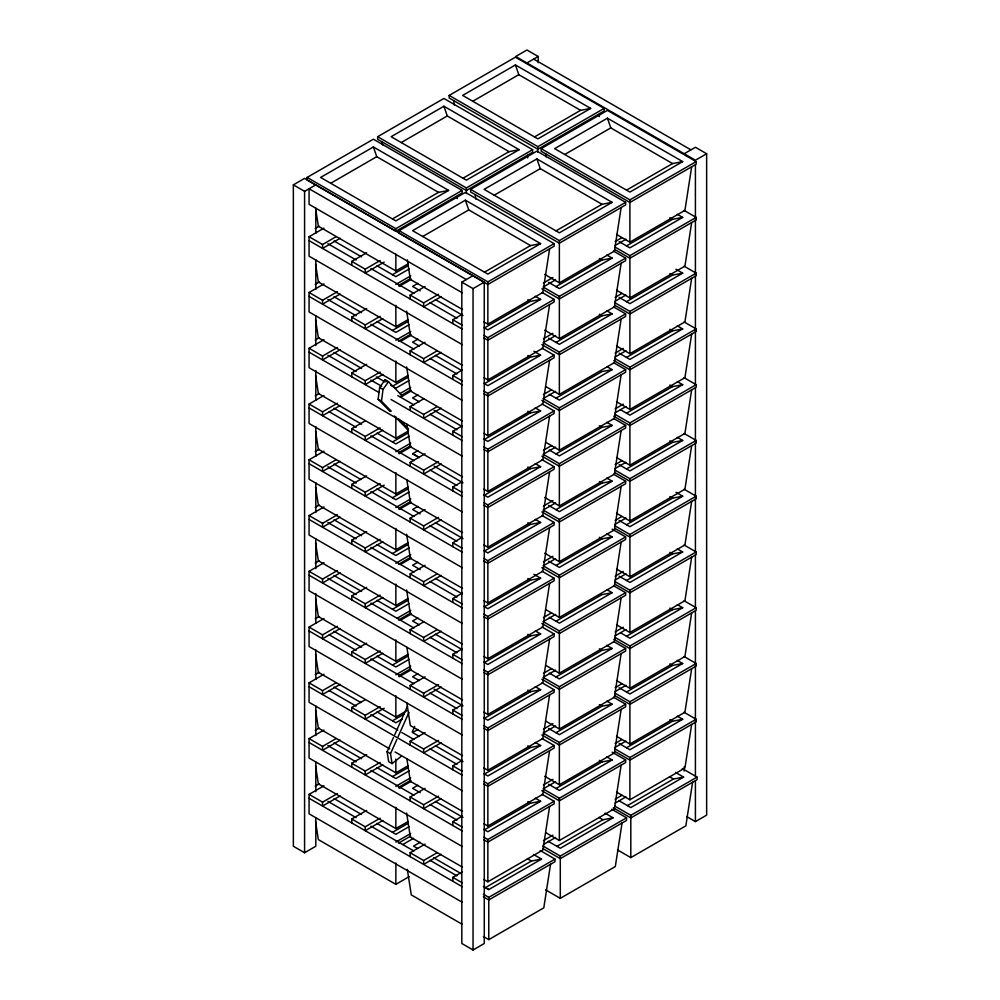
<?xml version="1.0" encoding="UTF-8"?>
<svg xmlns="http://www.w3.org/2000/svg" width="1000" height="1000" viewBox="0 0 1000 1000"><rect width="100%" height="100%" fill="white"/><g stroke="black" fill="none" stroke-linecap="round" stroke-linejoin="round"><path stroke-width="1.5" d="M390.05 411.5L378.113 399.212L379.65 387.463L385.125 379.762L388.488 381.712L402.638 396.275M391.25 411.213L381.475 401.15L383.025 389.412L388.488 381.712M457.15 198.6L457.612 195.588M527.675 157.875L528.15 154.875M549.612 248.812L542.875 292.387L487.85 324.162L483.837 321.85M549.612 304.575L542.875 348.15L487.85 379.925L483.837 377.612M549.612 360.35L542.875 403.913L487.85 435.688L483.837 433.375M549.612 416.112L542.875 459.688L487.85 491.45L483.837 489.137M599.2 116.587L599.663 113.588M549.612 471.875L542.875 515.45L487.85 547.212L483.837 544.9M549.612 527.638L542.875 571.213L487.85 602.987L483.837 600.662M549.612 583.4L542.875 626.975L487.85 658.75L483.837 656.425M549.612 639.163L542.875 682.738L487.85 714.513L483.837 712.2M621.138 207.525L614.4 251.1L559.362 282.875L544.663 274.387M549.612 694.925L542.875 738.5L487.85 770.275L483.837 767.962M621.138 263.288L614.4 306.863L559.362 338.638L544.663 330.15M549.612 750.688L542.875 794.262L487.85 826.038L483.837 823.725M621.138 319.05L614.4 362.625L559.362 394.4L546 386.688M549.612 806.45L542.875 850.025L487.85 881.8L483.837 879.488M621.138 374.812L614.4 418.387L559.362 450.163L546 442.45M550.538 864.275L543.8 907.85L488.775 939.625L483.425 936.538M621.138 430.575L614.4 474.15L559.362 505.925L544.663 497.438M621.138 486.35L614.4 529.913L559.362 561.688L544.663 553.2M621.138 542.112L614.4 585.688L559.362 617.45L546 609.738M621.138 597.875L614.4 641.45L559.362 673.213L546 665.5M691.663 166.8L684.925 210.375L629.9 242.15L616.538 234.438M621.138 653.637L614.4 697.212L559.362 728.988L546 721.263M691.663 222.575L684.925 266.137L629.9 297.913L616.538 290.2M621.138 709.4L614.4 752.975L559.362 784.75L544.663 776.263M691.663 278.337L684.925 321.912L629.9 353.675L616.538 345.962M621.138 765.163L614.4 808.737L559.362 840.512L546 832.8M691.663 334.1L684.925 377.675L629.9 409.438L616.538 401.725M622.062 822.987L615.312 866.562L560.288 898.337L545.588 889.85M691.663 389.862L684.925 433.438L629.9 465.213L616.538 457.488M691.663 445.625L684.925 489.2L629.9 520.975L616.538 513.263M691.663 501.388L684.925 544.963L629.9 576.737L616.538 569.025M691.663 557.15L684.925 600.725L629.9 632.5L616.538 624.788M691.663 612.913L684.925 656.488L629.9 688.263L616.538 680.55M691.663 668.675L684.925 712.25L629.9 744.025L616.538 736.312M691.663 724.45L684.925 768.012L629.9 799.788L616.538 792.075M692.588 782.275L685.85 825.837L630.812 857.613L617.463 849.9M401.337 756.287L392.062 763.6L388.65 761.688L387.1 751.75L393.462 737.525M394.738 734.675L407.475 706.225M392.062 763.6L390.513 753.675L396.875 739.45M398.15 736.6L408.975 712.412M412.163 732.113L414.7 726.425M315.812 818.175L315.812 846.25L304.587 852.738L293.35 846.25L293.35 184.875L304.587 178.388L484.275 282.125L484.275 943.512L473.05 950L461.812 943.512L461.812 282.125L473.05 275.65M307.125 177.438L373.387 139.188L462.113 190.413L462.113 193L395.85 231.25L307.125 180.037L307.125 177.438L395.85 228.663L462.113 190.413M377.65 136.713L443.913 98.462L532.638 149.688L532.638 152.275L466.375 190.538L377.65 139.312L377.65 136.713L466.375 187.938L532.638 149.688M449.175 95.425L515.425 57.175L604.15 108.4L604.15 110.988L537.888 149.25L449.175 98.025L449.175 95.425L537.888 146.65L604.15 108.4M373.387 146.962L320.6 177.438L395.85 220.888L448.625 190.413L373.387 146.962L376.75 156.688L438.525 192.35L448.625 190.413M443.913 106.237L391.125 136.713L466.375 180.162L519.163 149.688L443.913 106.237L447.287 115.975L509.05 151.637L519.163 149.688M515.425 64.95L462.65 95.425L537.888 138.875L590.675 108.4L515.425 64.95L518.8 74.675L580.575 110.337L590.675 108.4M293.35 184.875L304.587 191.35L315.812 184.875M526.95 62.962L538.188 56.487L538.188 62.725M330.7 183.275L376.75 156.688M401.238 142.55L447.287 115.975M472.75 101.263L518.8 74.675M315.238 228.512L319.288 226.175M462.275 344.65L309.075 256.2L309.075 236.737L323.963 228.15M309.075 236.737L322.55 244.525L336.087 236.713M340.138 238.263L322.55 248.412L322.55 244.525M392.475 218.938L438.525 192.35M463 178.212L509.05 151.637M534.525 136.925L580.575 110.337M399.125 230.662L465.387 192.4L554.113 243.625L554.113 246.225L487.85 284.475L399.125 233.25L399.125 230.662L487.85 281.887L554.113 243.625M470.637 189.375L536.9 151.113L625.625 202.338L625.625 204.938L559.362 243.188L470.637 191.962L470.637 189.375L559.362 240.6L625.625 202.338M541.175 148.65L607.438 110.4L696.15 161.612L696.15 164.213L629.9 202.463L541.175 151.237L541.175 148.65L629.9 199.875L696.15 161.612M351.75 265.275L351.75 261.388L366.637 252.787M315.238 284.288L319.288 281.938M465.387 200.188L412.6 230.662L487.85 274.1L540.625 243.625L465.387 200.188L468.75 209.913L530.525 245.575L540.625 243.625M536.9 158.9L484.113 189.375L559.362 232.812L612.15 202.338L536.9 158.9L540.275 168.625L602.038 204.288L612.15 202.338M607.438 118.175L554.65 148.65L629.9 192.087L682.675 161.612L607.438 118.175L610.8 127.9L672.575 163.562L682.675 161.612M462.275 400.412L309.075 311.962L309.075 292.5L323.963 283.913M351.75 261.388L365.225 269.163L380.112 260.575M422.713 236.5L468.75 209.913M494.225 195.2L540.275 168.625M564.75 154.488L610.8 127.9M384.175 262.113L365.225 273.05L365.225 269.163M309.075 292.5L322.55 300.287L337.438 291.688M340.138 294.025L322.55 304.175L322.55 300.287M315.562 208.162L318.35 226.2L395.85 270.938L407.925 263.962M392.475 274.7L408.263 265.587M409.038 269.025L395.85 276.65L377.038 265.788M395.85 284.425L410.725 275.837M398.55 285.462L410.725 278.438M399.125 286.425L411.287 279.4M351.75 321.037L351.75 317.15L366.637 308.55M315.238 340.05L319.288 337.7M417.875 283.375L412.6 286.425L420.175 290.8M462.275 456.175L309.075 367.725L309.075 348.275L323.963 339.675M410.15 298.988L410.15 295.1L425.037 286.5M351.75 317.15L365.225 324.925L380.112 316.337M382.825 318.663L365.225 328.812L365.225 324.925M309.075 348.275L322.55 356.05L337.438 347.463M340.138 349.787L322.55 359.938L322.55 356.05M410.15 295.1L423.625 302.875L438.512 294.288M684.188 153.75L695.413 147.262L706.65 153.75L706.65 815.125L695.413 821.612L686.688 816.575M441.225 296.613L423.625 306.775L423.625 302.875M484.475 272.162L530.525 245.575M556 230.863L602.038 204.288M626.525 190.15L672.575 163.562M315.562 263.938L318.35 281.962L395.85 326.7L407.925 319.725M392.475 330.462L408.263 321.35M409.038 324.787L395.85 332.413L377.038 321.55M461.812 282.125L473.05 288.612L484.275 282.125M706.65 153.75L695.413 160.225L515.725 56.487L526.95 50L538.188 56.487M395.85 340.188L410.725 331.6M398.55 341.225L410.725 334.2M400.475 341.413L411.287 335.163M351.75 376.8L351.75 372.912L366.637 364.312M315.238 395.812L319.288 393.462M417.875 339.137L412.6 342.188L419.312 346.062M452.825 323.625L452.825 319.738L462.3 314.275M462.275 511.938L309.075 423.488L309.075 404.038L323.963 395.438M410.15 354.75L410.15 350.863L425.037 342.275M351.75 372.912L365.225 380.688L380.112 372.1M382.825 374.425L365.225 384.575L365.225 380.688M543.438 282.987L552.913 277.525M615.15 241.588L621.912 237.675M309.075 404.038L322.55 411.812L337.438 403.225M543.438 286.875L555.612 279.85M615.15 245.475L625.975 239.225M340.138 405.55L322.55 415.7L322.55 411.812M410.15 350.863L423.625 358.65L437.163 350.838M441.225 352.375L423.625 362.537L423.625 358.65M484.475 327.925L530.525 301.337L540.625 299.387L535.262 296.288M556 286.637L602.038 260.05L612.15 258.1L606.775 255M626.525 245.912L672.575 219.325L682.675 217.387L677.3 214.275M315.562 319.7L318.35 337.725L395.85 382.463L407.925 375.487M540.625 299.387L487.85 329.862L483.812 327.537M612.15 258.1L559.362 288.575L548.612 282.375M682.675 217.387L629.9 247.862L619.15 241.65M392.475 386.225L408.263 377.113M409.038 380.55L395.85 388.175L390.475 385.075M483.812 335.325L487.85 337.65L554.113 299.387L554.113 301.988L487.85 340.238L483.812 337.912M543.237 287.05L559.362 296.363L625.625 258.1L625.625 260.7L559.362 298.95L541.888 288.863M615.112 247.1L629.9 255.637L696.15 217.387L696.15 219.975L629.9 258.238L615.112 249.7M399.9 393.612L410.725 387.362M401.213 395.45L410.725 389.963M400.475 397.175L411.287 390.925M351.75 432.562L351.75 428.675L365.288 420.863M315.238 451.575L319.288 449.225M417.875 394.9L412.6 397.95L419.312 401.838M452.825 379.387L452.825 375.5L462.3 370.037M462.275 567.7L309.075 479.25L309.075 459.8L323.963 451.2M410.15 410.513L410.15 406.625L423.688 398.812M351.75 428.675L365.225 436.45L380.112 427.863M382.825 430.188L365.225 440.35L365.225 436.45M543.438 338.75L552.913 333.288M615.15 297.35L621.912 293.438M309.075 459.8L322.55 467.575L336.087 459.762M543.438 342.65L555.612 335.613M615.15 301.238L625.975 294.988M340.138 461.312L322.55 471.475L322.55 467.575M410.15 406.625L423.625 414.412L437.163 406.6M441.225 408.137L423.625 418.3L423.625 414.412M484.475 383.688L530.525 357.1L540.625 355.163L533.913 351.275M556 342.4L602.038 315.812L612.15 313.863L606.775 310.763M626.525 301.675L672.575 275.087L682.675 273.15L675.962 269.262M315.562 375.462L318.35 393.488L395.85 438.225L407.925 431.262M540.625 355.163L487.85 385.637L483.812 383.3M612.15 313.863L559.362 344.338L548.612 338.137M682.675 273.15L629.9 303.625L619.15 297.413M392.475 441.987L408.263 432.875M409.038 436.312L395.85 443.938L377.038 433.075M483.812 391.087L487.85 393.413L554.113 355.163L554.113 357.75L487.85 396.012L483.812 393.675M543.237 342.812L559.362 352.125L625.625 313.863L625.625 316.462L559.362 354.712L541.888 344.625M615.112 302.863L629.9 311.4L696.15 273.15L696.15 275.738L629.9 314L615.112 305.462M395.85 451.712L410.725 443.125M398.55 452.75L410.725 445.725M399.125 453.713L411.287 446.688M351.75 488.325L351.75 484.438L366.637 475.85M315.238 507.337L319.288 505M418.913 457.362L412.6 453.713L417.875 450.675M452.825 435.163L452.825 431.262L462.3 425.8M462.275 623.462L309.075 535.013L309.075 515.562L323.963 506.962M410.15 466.275L410.15 462.388L425.037 453.8M351.75 484.438L365.225 492.212L380.112 483.625M384.175 485.175L365.225 496.112L365.225 492.212M543.438 394.513L551.55 389.825M615.15 353.113L623.275 348.425M309.075 515.562L322.55 523.337L337.438 514.75M543.438 398.413L555.612 391.375M615.15 357L625.975 350.75M340.138 517.075L322.55 527.238L322.55 523.337M410.15 462.388L423.625 470.175L438.512 461.575M441.225 463.913L423.625 474.062L423.625 470.175M484.475 439.45L530.525 412.863L540.625 410.925L535.262 407.812M556 398.162L602.038 371.575L612.15 369.625L606.775 366.525M626.525 357.438L672.575 330.85L682.675 328.913L677.3 325.812M315.562 431.225L318.35 449.25L395.85 494L407.925 487.025M540.625 410.925L487.85 441.4L483.812 439.062M612.15 369.625L559.362 400.1L549.275 394.288M682.675 328.913L629.9 359.387L619.15 353.175M392.475 497.75L408.263 488.638M409.038 492.088L395.85 499.7L377.038 488.837M483.812 446.85L487.85 449.175L554.113 410.925L554.113 413.512L487.85 451.775L483.812 449.438M543.237 398.575L559.362 407.887L625.625 369.625L625.625 372.225L559.362 410.475L541.888 400.387M615.112 358.625L629.9 367.163L696.15 328.913L696.15 331.5L629.9 369.762L613.85 360.5M395.85 507.488L410.725 498.9M398.55 508.512L410.725 501.488M399.125 509.475L411.287 502.45M351.75 544.087L351.75 540.2L366.637 531.613M315.238 563.1L319.288 560.763M417.875 506.438L412.6 509.475L420.175 513.862M452.825 490.925L452.825 487.025L462.3 481.562M462.275 679.225L309.075 590.775L309.075 571.325L323.963 562.737M410.15 522.05L410.15 518.15L425.037 509.562M351.75 540.2L365.225 547.987L380.112 539.388M382.825 541.712L365.225 551.875L365.225 547.987M543.438 450.288L551.55 445.6M615.15 408.875L623.275 404.188M309.075 571.325L322.55 579.113L337.438 570.513M543.438 454.175L555.612 447.137M615.15 412.762L625.975 406.512M340.138 572.837L322.55 583L322.55 579.113M410.15 518.15L423.625 525.938L438.512 517.337M441.225 519.675L423.625 529.825L423.625 525.938M484.475 495.213L530.525 468.625L540.625 466.688L535.262 463.587M556 453.925L602.038 427.337L612.15 425.4L606.775 422.287M626.525 413.2L672.575 386.625L682.675 384.675L677.3 381.575M315.562 486.987L318.35 505.012L395.85 549.763L407.925 542.788M540.625 466.688L487.85 497.163L483.812 494.837M612.15 425.4L559.362 455.875L549.275 450.05M682.675 384.675L629.9 415.15L620.487 409.712M392.475 553.525L408.263 544.4M409.038 547.85L395.85 555.462L377.038 544.6M483.812 502.612L487.85 504.938L554.113 466.688L554.113 469.275L487.85 507.537L483.812 505.2M543.237 454.338L559.362 463.65L625.625 425.4L625.625 427.987L559.362 466.238L541.888 456.15M615.112 414.387L629.9 422.925L696.15 384.675L696.15 387.262L629.9 425.525L613.85 416.262M395.85 563.25L410.725 554.663M398.55 564.275L410.725 557.25M400.475 564.462L411.287 558.212M351.75 599.85L351.75 595.962L366.637 587.375M315.238 618.862L319.288 616.525M417.875 562.2L412.6 565.25L420.175 569.625M452.825 546.688L452.825 542.8L462.3 537.325M462.275 734.987L309.075 646.538L309.075 627.087L323.963 618.5M410.15 577.812L410.15 573.913L425.037 565.325M351.75 595.962L365.225 603.75L380.112 595.15M382.825 597.475L365.225 607.638L365.225 603.75M543.438 506.05L552.913 500.575M615.15 464.637L621.912 460.737M309.075 627.087L322.55 634.875L337.438 626.275M543.438 509.938L555.612 502.9M615.15 468.537L625.975 462.287M340.138 628.6L322.55 638.763L322.55 634.875M410.15 573.913L423.625 581.7L437.163 573.888M441.225 575.438L423.625 585.588L423.625 581.7M484.475 550.975L530.525 524.388L540.625 522.45L535.262 519.35M556 509.688L602.038 483.1L612.15 481.163L606.775 478.05M626.525 468.963L672.575 442.388L682.675 440.438L677.3 437.337M315.562 542.75L318.35 560.788L395.85 605.525L407.925 598.55M540.625 522.45L487.85 552.925L483.812 550.6M612.15 481.163L559.362 511.637L548.612 505.425M682.675 440.438L629.9 470.913L619.15 464.712M392.475 609.288L408.263 600.175M409.038 603.612L395.85 611.225L377.038 600.363M483.812 558.375L487.85 560.7L554.113 522.45L554.113 525.037L487.85 563.3L483.812 560.975M543.237 510.1L559.362 519.412L625.625 481.163L625.625 483.75L559.362 522.013L541.888 511.912M615.112 470.163L629.9 478.7L696.15 440.438L696.15 443.038L629.9 481.287L615.112 472.75M397.2 618.225L410.725 610.425M398.525 620.05L410.725 613.013M400.475 620.225L411.287 613.987M351.75 655.625L351.75 651.725L366.637 643.138M315.238 674.625L319.288 672.288M417.875 617.962L412.6 621.013L419.312 624.888M452.825 602.45L452.825 598.562L462.3 593.088M389.712 748.863L309.075 702.3L309.075 682.85L323.963 674.262M410.15 633.575L410.15 629.688L423.688 621.875M351.75 651.725L365.225 659.513L380.112 650.913M382.825 653.25L365.225 663.4L365.225 659.513M543.438 561.812L552.913 556.337M615.15 520.4L621.912 516.5M309.075 682.85L322.55 690.638L336.087 682.825M543.438 565.7L555.612 558.675M615.15 524.3L625.975 518.05M340.138 684.375L322.55 694.525L322.55 690.638M410.15 629.688L423.625 637.463L437.163 629.65M441.225 631.2L423.625 641.35L423.625 637.463M484.475 606.737L530.525 580.163L540.625 578.212L533.913 574.338M556 565.45L602.038 538.862L612.15 536.925L606.775 533.812M626.525 524.738L672.575 498.15L682.675 496.2L675.962 492.325M315.562 598.513L318.35 616.55L395.85 661.287L407.925 654.312M540.625 578.212L487.85 608.688L483.812 606.362M612.15 536.925L559.362 567.4L548.612 561.188M682.675 496.2L629.9 526.675L619.15 520.475M392.475 665.05L408.263 655.938M409.038 659.375L395.85 666.988L377.038 656.137M483.812 614.138L487.85 616.462L554.113 578.212L554.113 580.8L487.85 619.062L483.812 616.737M543.237 565.862L559.362 575.175L625.625 536.925L625.625 539.513L559.362 577.775L541.888 567.688M615.112 525.925L629.9 534.462L696.15 496.2L696.15 498.8L629.9 537.05L615.112 528.513M395.85 674.775L410.725 666.188M398.55 675.8L410.725 668.775M399.125 676.775L411.287 669.75M351.75 711.388L351.75 707.487L365.288 699.675M315.238 730.387L319.288 728.05M417.875 673.725L412.6 676.775L419.312 680.65M452.825 658.213L452.825 654.325L462.3 648.85M462.275 846.525L309.075 758.075L309.075 738.612L323.963 730.025M410.15 689.338L410.15 685.45L425.037 676.85M351.75 707.487L365.225 715.275L380.112 706.675M384.175 708.225L365.225 719.163L365.225 715.275M543.438 617.575L551.55 612.888M615.15 576.175L623.275 571.487M309.075 738.612L322.55 746.4L336.087 738.587M543.438 621.462L555.612 614.438M615.15 580.062L625.975 573.812M340.138 740.138L322.55 750.288L322.55 746.4M410.15 685.45L423.625 693.225L438.512 684.638M441.225 686.963L423.625 697.113L423.625 693.225M484.475 662.5L530.525 635.925L540.625 633.975L535.262 630.875M556 621.213L602.038 594.625L612.15 592.688L606.775 589.587M626.525 580.5L672.575 553.913L682.675 551.962L677.3 548.862M315.562 654.275L318.35 672.312L395.85 717.05L406.587 710.85M540.625 633.975L487.85 664.45L483.812 662.125M612.15 592.688L559.362 623.162L549.275 617.337M682.675 551.962L629.9 582.438L619.15 576.237M392.475 720.812L404.312 713.975M402.438 718.95L395.85 722.763L377.038 711.9M483.812 669.9L487.85 672.237L554.113 633.975L554.113 636.575L487.85 674.825L483.812 672.5M543.237 621.625L559.362 630.938L625.625 592.688L625.625 595.275L559.362 633.538L541.888 623.45M615.112 581.688L629.9 590.225L696.15 551.962L696.15 554.562L629.9 592.812L615.112 584.275M351.75 767.15L351.75 763.263L366.637 754.663M315.238 786.162L319.288 783.812M417.875 729.488L412.6 732.537L419.312 736.413M452.825 713.975L452.825 710.088L462.3 704.613M462.275 902.288L309.075 813.838L309.075 794.375L323.963 785.788M410.15 745.1L410.15 741.213L425.037 732.613M351.75 763.263L365.225 771.038L380.112 762.45M382.825 764.775L365.225 774.925L365.225 771.038M543.438 673.337L551.55 668.65M615.15 631.938L623.275 627.25M309.075 794.375L322.55 802.163L337.438 793.575M543.438 677.225L555.612 670.2M615.15 635.825L625.975 629.575M340.138 795.9L322.55 806.05L322.55 802.163M410.15 741.213L423.625 748.988L438.512 740.4M441.225 742.725L423.625 752.887L423.625 748.988M484.475 718.275L530.525 691.688L540.625 689.737L535.262 686.637M556 676.975L602.038 650.4L612.15 648.45L606.775 645.35M626.525 636.263L672.575 609.675L682.675 607.725L677.3 604.625M315.562 710.05L318.35 728.075L395.85 772.812L407.925 765.837M540.625 689.737L487.85 720.212L483.812 717.887M612.15 648.45L559.362 678.925L549.275 673.1M682.675 607.725L629.9 638.2L620.487 632.775M392.475 776.575L408.263 767.463M409.038 770.9L395.85 778.525L377.038 767.663M483.812 725.662L487.85 728L554.113 689.737L554.113 692.337L487.85 730.588L483.812 728.263M543.237 677.387L559.362 686.7L625.625 648.45L625.625 651.038L559.362 689.3L541.888 679.212M615.112 637.45L629.9 645.987L696.15 607.725L696.15 610.325L629.9 648.575L613.85 639.312M395.85 786.3L410.725 777.712M398.55 787.337L410.725 780.312M399.125 788.3L411.287 781.275M351.75 822.913L351.75 819.025L366.637 810.425M417.875 785.25L412.6 788.3L420.175 792.675M452.825 769.737L452.825 765.85L462.3 760.375M410.15 800.863L410.15 796.975L425.037 788.375M351.75 819.025L365.225 826.8L380.112 818.213M382.825 820.537L365.225 830.688L365.225 826.8M543.438 729.1L552.913 723.637M615.15 687.7L621.912 683.787M543.438 732.987L555.612 725.962M615.15 691.587L625.975 685.337M410.15 796.975L423.625 804.75L438.512 796.162M441.225 798.487L423.625 808.65L423.625 804.75M484.475 774.038L530.525 747.45L540.625 745.5L535.262 742.4M556 732.738L602.038 706.162L612.15 704.212L606.775 701.112M626.525 692.025L672.575 665.438L682.675 663.487L677.3 660.387M315.562 765.812L318.35 783.838L395.85 828.575L407.925 821.6M540.625 745.5L487.85 775.975L483.812 773.65M612.15 704.212L559.362 734.688L548.612 728.487M682.675 663.487L629.9 693.962L619.15 687.763M392.475 832.337L408.263 823.225M409.038 826.663L395.85 834.287L377.038 823.425M483.812 781.438L487.85 783.763L554.113 745.5L554.113 748.1L487.85 786.35L483.812 784.025M543.237 733.15L559.362 742.475L625.625 704.212L625.625 706.812L559.362 745.062L541.888 734.975M615.112 693.213L629.9 701.75L696.15 663.487L696.15 666.087L629.9 704.338L615.112 695.8M395.85 842.062L410.725 833.475M398.55 843.1L410.725 836.075M402.75 844.562L413.562 838.312M452.825 825.5L452.825 821.612L462.3 816.15M420.125 842.312L413.525 846.125L417.55 848.45M410.15 856.625L410.15 852.738L425.037 844.15M543.438 784.862L552.913 779.4M615.15 743.462L621.912 739.55M543.438 788.75L555.612 781.725M615.15 747.35L625.975 741.1M410.15 852.738L423.625 860.525L437.163 852.712M441.225 854.25L423.625 864.412L423.625 860.525M484.475 829.8L530.525 803.213L540.625 801.263L535.262 798.162M556 788.512L602.038 761.925L612.15 759.975L606.775 756.875M626.525 747.788L672.575 721.2L682.675 719.262L677.3 716.15M315.562 821.575L318.35 839.6L395.85 884.338L409.263 876.587M540.625 801.263L487.85 831.737L483.812 829.412M612.15 759.975L559.362 790.45L548.612 784.25M682.675 719.262L629.9 749.737L619.15 743.525M483.812 837.2L487.85 839.525L554.113 801.263L554.113 803.863L487.85 842.113L483.812 839.788M543.237 788.925L559.362 798.238L625.625 759.975L625.625 762.575L559.362 800.825L541.888 790.738M615.112 748.975L629.9 757.513L696.15 719.262L696.15 721.85L629.9 760.113L615.112 751.575M452.825 881.263L452.825 877.375L462.3 871.912M543.438 840.625L552.913 835.163M615.15 799.225L621.912 795.312M543.438 844.525L555.612 837.487M615.15 803.112L625.975 796.862M541.55 859.087L531.45 861.038L485.4 887.625L488.775 889.562L541.55 859.087L533.488 854.438M556.912 846.338L602.962 819.75L613.075 817.8L605.013 813.15M627.45 805.612L673.5 779.025L683.6 777.087L675.537 772.425M613.075 817.8L560.288 848.275L548.2 841.3M683.6 777.087L630.812 807.562L618.725 800.575M483.387 894.25L488.775 897.35L555.025 859.087L555.025 861.688L488.775 899.938L483.387 896.838M542.812 845.962L560.288 856.062L626.55 817.8L626.55 820.4L560.288 858.65L542.812 848.562M614.688 806.025L630.812 815.337L697.075 777.087L697.075 779.675L630.812 817.938L613.337 807.837M387.1 751.75L390.513 753.675M533.688 59.075L690.925 149.85M684.062 210.4L696.15 217.387M669.887 217.775L672.575 219.325M684.062 266.163L696.15 273.15M669.887 273.538L672.575 275.087M613.525 251.112L625.625 258.1M599.35 258.5L602.038 260.05M684.062 321.925L696.15 328.913M669.887 329.3L672.575 330.85M613.525 306.875L625.625 313.863M599.35 314.262L602.038 315.812M542.013 292.413L554.113 299.387M684.062 377.688L696.15 384.675M527.837 299.788L530.525 301.337M669.887 385.062L672.575 386.625M613.525 362.65L625.625 369.625M466.312 279.538L309.075 188.762L309.075 204.325L462.275 292.775M542.013 348.175L554.113 355.163M684.062 433.45L696.15 440.438M462.463 309.5L410.35 279.425L407.337 259.887M334.038 240.963L361.587 256.875M435.438 299.613L462.987 315.512M527.837 355.55L530.525 357.1M669.887 440.838L672.575 442.388M327.912 243.725L356.125 260.012M370.913 268.55L413.913 293.375M430.037 302.688L456.925 318.212M452.825 319.738L462.262 325.188M309.075 240.637L462.275 329.087M613.525 418.413L625.625 425.4M599.35 425.788L602.038 427.337M542.013 403.938L554.113 410.925M684.062 489.212L696.15 496.2M462.463 365.275L410.35 335.188L406.637 311.15M334.038 296.725L361.587 312.638M435.438 355.375L461.65 370.513M527.837 411.312L530.525 412.863M669.887 496.6L672.575 498.15M327.912 299.488L356.125 315.788M370.913 324.312L413.913 349.15M430.037 358.45L456.925 373.975M452.825 375.5L462.262 380.95M309.075 296.4L462.275 384.85M613.525 474.175L625.625 481.163M599.35 481.55L602.038 483.1M542.013 459.7L554.113 466.688M684.062 544.975L696.15 551.962M462.463 421.037L410.35 390.95L406.637 366.912M334.038 352.488L361.587 368.4M376.362 376.925L385.1 381.962M434.1 410.363L462.312 426.65M527.837 467.075L530.525 468.625M669.887 552.362L672.575 553.913M327.912 355.25L356.125 371.55M370.913 380.075L381.662 386.287M397.788 395.6L413.913 404.913M430.037 414.225L456.925 429.738M379.65 387.463L383.025 389.412M452.825 431.262L462.262 436.712M309.075 352.163L378.95 392.5M391.05 399.487L462.275 440.613M612.188 529.163L625.625 536.925M378.113 399.212L381.475 401.15M599.35 537.312L602.038 538.862M542.013 515.462L554.113 522.45M684.062 600.75L696.15 607.725M462.463 476.8L410.35 446.712L406.863 424.175M334.038 408.25L361.587 424.162M412.6 453.713L419.312 457.6M434.1 466.125L462.987 482.812M527.837 522.837L530.525 524.388M669.887 608.125L672.575 609.675M329.25 411.788L356.125 427.312M370.913 435.85L413.913 460.675M430.037 469.988L456.925 485.5M452.825 487.025L462.262 492.475M309.075 407.925L462.275 496.375M613.525 585.7L625.625 592.688M542.013 571.225L554.113 578.212M684.062 656.513L696.15 663.487M462.463 532.562L410.35 502.475L406.863 479.938M334.038 464.012L360.913 479.525M435.438 522.663L462.987 538.575M527.837 578.612L530.525 580.163M669.887 663.888L672.575 665.438M327.912 466.775L356.125 483.075M370.913 491.613L413.913 516.438M430.037 525.75L456.925 541.263M452.825 542.8L462.262 548.237M309.075 463.688L462.275 552.137M613.525 641.462L625.625 648.45M599.35 648.85L602.038 650.4M542.013 626.987L554.113 633.975M684.062 712.275L696.15 719.262M462.463 588.325L410.35 558.237L406.637 534.2M334.038 519.775L361.587 535.688M435.438 578.438L462.312 593.95M527.837 634.375L530.525 635.925M669.887 719.65L672.575 721.2M327.912 522.55L356.125 538.837M370.913 547.375L413.913 572.2M430.037 581.512L456.925 597.025M452.825 598.562L462.262 604M309.075 519.45L462.275 607.9M613.525 697.225L625.625 704.212M599.35 704.613L602.038 706.162M542.013 682.75L554.113 689.737M682.288 768.55L697.075 777.087M462.463 644.087L410.35 614L406.637 589.963M334.038 575.538L361.587 591.45M435.438 634.2L462.312 649.712M527.837 690.138L530.525 691.688M327.912 578.312L356.125 594.6M370.913 603.138L413.913 627.962M430.037 637.275L456.925 652.788M669.463 776.7L673.5 779.025M452.825 654.325L462.262 659.762M309.075 575.212L462.275 663.662M612.188 752.212L625.625 759.975M599.35 760.375L602.038 761.925M542.013 738.525L554.113 745.5M462.463 699.85L410.35 669.775L406.863 647.225M334.038 631.312L361.587 647.212M434.1 689.188L462.987 705.863M527.837 745.9L530.525 747.45M329.25 634.85L356.125 650.362M370.913 658.9L413.913 683.725M430.037 693.037L456.925 708.562M452.825 710.088L462.262 715.537M309.075 630.975L462.275 719.425M611.763 809.262L626.55 817.8M598.938 817.425L602.962 819.75M542.013 794.287L554.113 801.263M462.463 755.612L410.35 725.537L406.863 703M334.038 687.075L360.913 702.588M435.438 745.725L462.987 761.625M527.837 801.663L530.525 803.213M329.25 690.612L356.125 706.125M370.913 714.663L397.788 730.188M401.825 732.513L413.913 739.488M430.037 748.8L456.925 764.325M452.825 765.85L462.262 771.3M309.075 686.75L462.275 775.188M395.087 751.963L462.275 790.75M540.25 850.55L555.025 859.087M462.463 811.375L410.35 781.3L406.863 758.763M334.038 742.837L361.587 758.75M435.438 801.488L462.987 817.387M527.413 858.713L531.45 861.038M327.912 745.6L356.125 761.888M370.913 770.425L413.913 795.25M430.037 804.562L456.925 820.088M452.825 821.612L462.262 827.062M309.075 742.513L462.275 830.962M462.463 867.15L410.35 837.062L406.637 813.025M334.038 798.6L361.587 814.513M433.675 857.763L461.225 873.662M483.4 886.462L488.775 889.562M327.912 801.363L356.125 817.663M370.913 826.188L413.913 851.025M430.037 860.325L456.925 875.85M452.825 877.375L462.262 882.825M309.075 798.275L462.275 886.725M462.05 924.2L411.275 894.887L407.325 869.338M385.125 379.762L387.3 382M398.837 419.038L408.612 429.087M394.387 415.975L408.488 430.487M545.662 153.837L546.125 156.838M475.138 194.562L475.825 199.062M453.663 100.612L454.363 105.125M382.137 141.9L382.612 144.913M695.413 164.913L695.413 384.85M695.413 387.975L695.413 551.763M695.413 554.875L695.413 607.913M695.413 611.038L695.413 776.375M695.413 781.062L695.413 821.612M684.188 766.775L684.188 771.038M630.812 815.337L630.812 857.613M629.9 199.875L629.9 242.15M629.9 255.637L629.9 297.913M629.9 311.4L629.9 353.675M629.9 367.163L629.9 409.438M629.9 422.925L629.9 465.213M629.9 478.7L629.9 520.975M629.9 534.462L629.9 576.737M629.9 590.225L629.9 632.5M629.9 645.987L629.9 688.263M629.9 701.75L629.9 744.025M629.9 757.513L629.9 799.788M560.288 856.062L560.288 898.337M559.362 240.6L559.362 282.875M559.362 296.363L559.362 338.638M559.362 352.125L559.362 394.4M559.362 407.887L559.362 450.163M559.362 463.65L559.362 505.925M559.362 519.412L559.362 561.688M559.362 575.175L559.362 617.45M559.362 630.938L559.362 673.213M559.362 686.7L559.362 728.988M559.362 742.475L559.362 784.75M559.362 798.238L559.362 840.512M537.888 146.65L537.888 152.3M488.775 897.35L488.775 939.625M487.85 281.887L487.85 324.162M487.85 337.65L487.85 379.925M487.85 393.413L487.85 435.688M487.85 449.175L487.85 491.45M487.85 504.938L487.85 547.212M487.85 560.7L487.85 602.987M487.85 616.462L487.85 658.75M487.85 672.237L487.85 714.513M487.85 728L487.85 770.275M487.85 783.763L487.85 826.038M487.85 839.525L487.85 881.8M473.05 288.612L473.05 950M466.375 187.938L466.375 193.588M395.85 228.663L395.85 231.25M395.85 254.15L395.85 270.938M395.85 305.338L395.85 326.7M395.85 361.1L395.85 382.463M395.85 416.863L395.85 438.225M395.85 472.625L395.85 494M395.85 528.387L395.85 549.763M395.85 584.15L395.85 605.525M395.85 639.913L395.85 661.287M395.85 695.688L395.85 717.05M395.85 759.075L395.85 772.812M395.85 807.212L395.85 828.575M395.85 862.975L395.85 884.338M315.812 208.263L315.812 233.225M315.812 259.738L315.812 289.375M315.812 315.9L315.812 345.538M315.812 370.487L315.812 400.138M315.812 426.65L315.812 456.287M315.812 482.8L315.812 512.438M315.812 538.962L315.812 568.6M315.812 593.55L315.812 623.188M315.812 649.712L315.812 679.35M315.812 705.863L315.812 735.5M315.812 762.025L315.812 791.663M304.587 191.35L304.587 852.738"/></g></svg>
